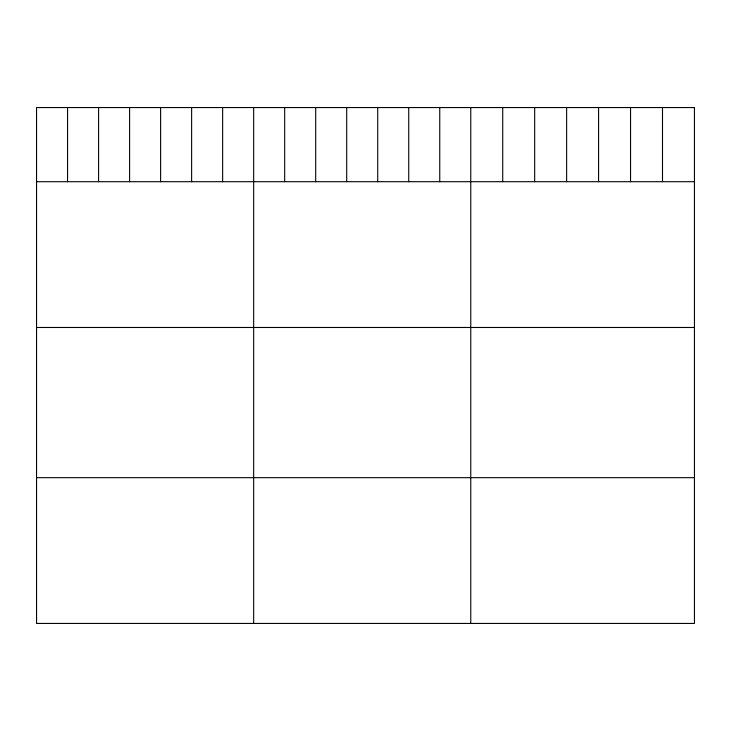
<?xml version="1.0" encoding="UTF-8"?>
<svg xmlns="http://www.w3.org/2000/svg" width="731" height="731" viewBox="0 0 731 731"><rect width="100%" height="100%" fill="white"/><g stroke="black" fill="none" stroke-linecap="round" stroke-linejoin="round"><path stroke-width="1.1" d="M36.55 181.699L694.45 181.699M36.55 327.479L694.45 327.479M36.55 477.672L694.45 477.672M662.496 107.558L662.496 181.699M630.542 107.558L630.542 181.699M598.588 107.558L598.588 181.699M566.626 107.558L566.626 181.699M534.672 107.558L534.672 181.699M502.718 107.558L502.718 181.699M470.764 107.558L470.764 623.442M439.751 107.558L439.751 181.699M408.73 107.558L408.73 181.699M377.717 107.558L377.717 181.699M346.704 107.558L346.704 181.699M315.691 107.558L315.691 181.699M284.67 107.558L284.67 181.699M253.657 107.558L253.657 623.442M222.644 107.558L222.644 181.699M191.623 107.558L191.623 181.699M160.61 107.558L160.61 181.699M129.597 107.558L129.597 181.699M98.584 107.558L98.584 181.699M67.563 107.558L67.563 181.699M694.45 107.558L36.55 107.558L36.55 623.442L694.45 623.442L694.45 107.558"/></g></svg>
